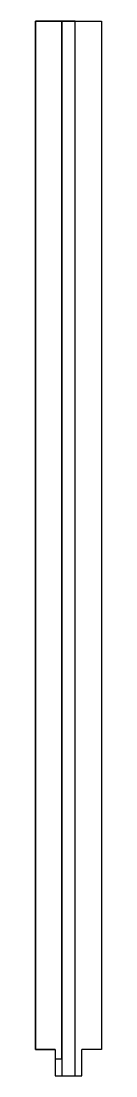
# Model space of a CAD drawing. Header units: millimetres. Extents: x -13 to 12, y 12 to 412.
import ezdxf

# ---------------------------------------------------------------- set-up
doc = ezdxf.new("R2010")
doc.units = ezdxf.units.MM
doc.layers.get('0').update_dxf_attribs({"linetype": 'CONTINUOUS'})

msp = doc.modelspace()

# ---------------------------------------------------------------- linework, layer by layer
for p, q in [((-2.5, 412.5), (-12.5, 412.5)), ((-12.5, 412.5), (-12.5, 22.5)), ((-12.5, 412.5), (12.5, 412.5)), ((-12.5, 22.5), (-12.5, 412.5)), ((-2.5, 19), (-2.5, 412.5)), ((12.5, 412.5), (12.5, 22.5)), ((-12.5, 22.5), (-5, 22.5)), ((-5, 22.5), (-12.5, 22.5)), ((-5, 22.5), (-5, 19)), ((-5, 22.5), (-5, 12.5)), ((5, 12.5), (5, 22.5)), ((12.5, 22.5), (5, 22.5)), ((-5, 19), (-2.5, 19)), ((-5, 12.5), (5, 12.5))]:
    msp.add_line(p, q)
msp.add_lwpolyline([(2.5, 412.5), (-2.5, 412.5), (-2.5, 12.5), (2.5, 12.5)], close=True)

doc.saveas('drawing.dxf')
